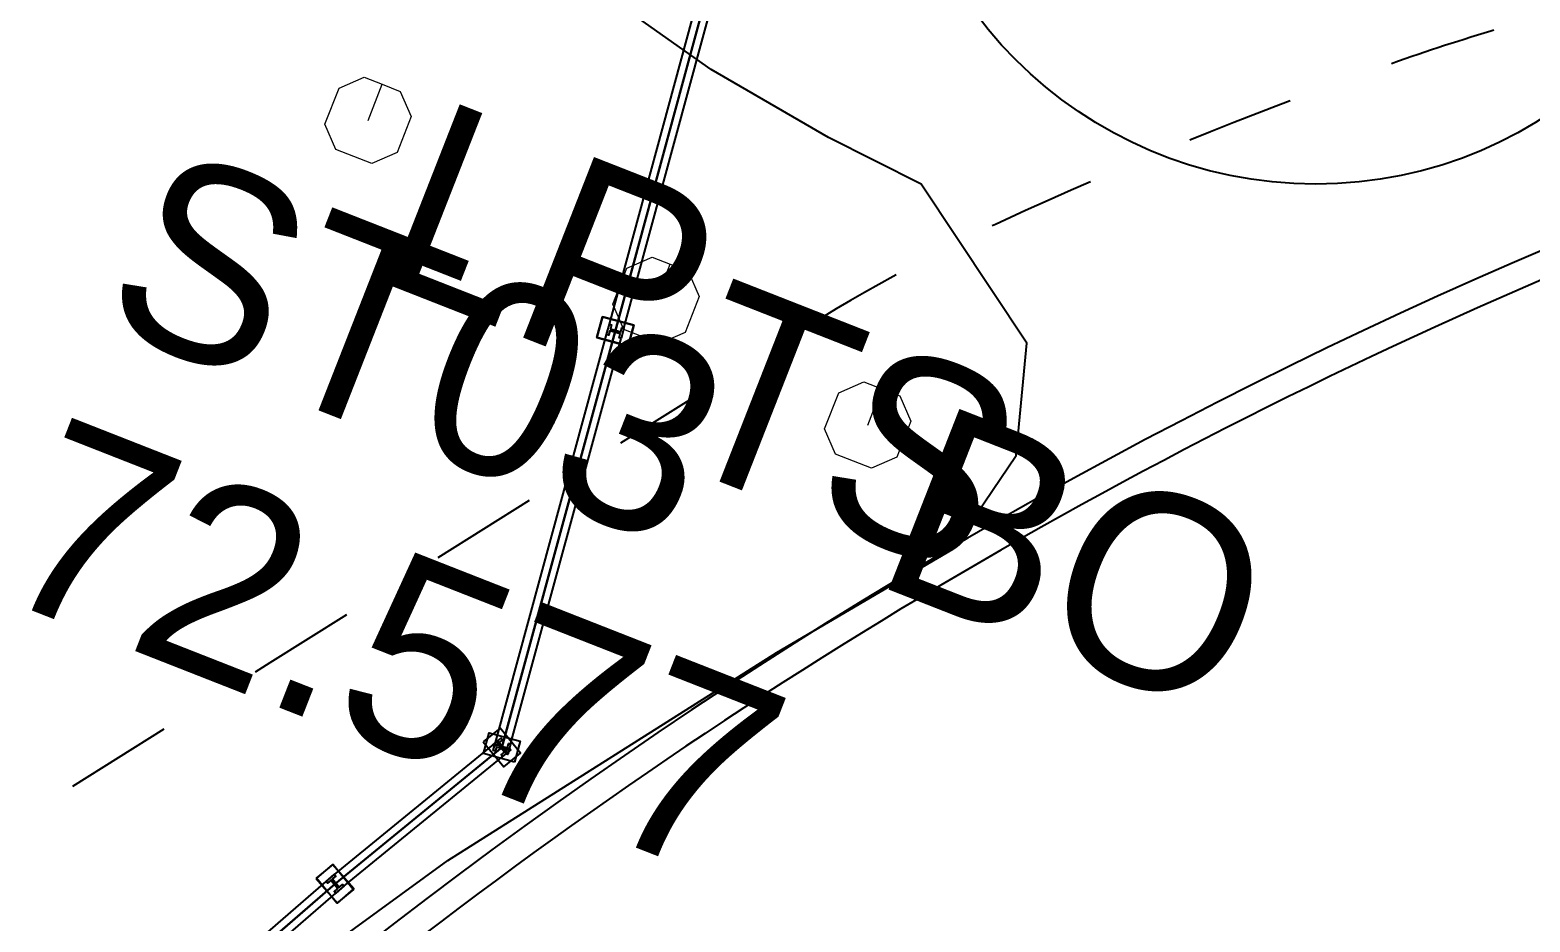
# Model space of a CAD drawing. Extents: x 421500 to 422711, y 436000 to 437000.
# Drawn here: x 421953.15 to 421960.11, y 436506.14 to 436510.28 of the extents above; entities that cross this region are included whole.
import ezdxf
from ezdxf.enums import TextEntityAlignment as Align

# ---------------------------------------------------------------- set-up
doc = ezdxf.new("R2010")
doc.units = 0
doc.linetypes.add('1004', pattern=[6, 4, -2])
doc.linetypes.add('XREF UTC_716709_AJB_1b$0$BLIP', pattern=[1, 0.5, -0.5])
doc.layers.get('0').update_dxf_attribs({"color": 210})
for name, color, linetype in [('00-Island Refs', 2, 'Continuous'), ('716709-ExBase$0$XC-LCCCarriageway', 251, 'Continuous'), ('Lines', 1, 'Continuous'), ('Pr-Kerb', 2, 'Continuous'), ('Pr-KerbEdge', 8, 'Continuous'), ('Pr-PGR', 7, 'Continuous'), ('Pr-PGR-Panels', 4, 'Continuous'), ('XREF UTC_716709_AJB_1b$0$du-SLDUCT-F1', 30, 'XREF UTC_716709_AJB_1b$0$BLIP')]:
    doc.layers.add(name, color=color, linetype=linetype)
doc.layers.add('716709-ExBase$0$LCCPoint Features', color=8, linetype='Continuous', lineweight=0)
doc.layers.add('716709-ExBase$0$LCCSurvey Stations', color=4, linetype='Continuous', lineweight=0)
doc.styles.add('716709-ExBase$0$Style-WORKING', font='WORKING.shx')

# ---------------------------------------------------------------- blocks, each defined once
blk = doc.blocks.new('plan-pgr-2')
for p, q in [((0, 0), (2, 0)), ((1.975, 0.035), (0.025, 0.035)), ((1.975, -0.035), (0.025, -0.035))]:
    blk.add_line(p, q)
for points in [[(0.05, -0.075), (0.05, 0.075), (-0.05, 0.075), (-0.05, -0.075)], [(2.05, 0.075), (2.05, -0.075), (1.95, -0.075), (1.95, 0.075)]]:
    blk.add_lwpolyline(points, close=True)
at = {"flags": 128}
for points in [[(-0.025, 0.035), (0.025, 0.035), (0.025, 0.025), (0.005, 0.025), (0.005, -0.025), (0.025, -0.025), (0.025, -0.035), (-0.025, -0.035), (-0.025, -0.025), (-0.005, -0.025), (-0.005, 0.025), (-0.025, 0.025)], [(1.975, 0.035), (2.025, 0.035), (2.025, 0.025), (2.005, 0.025), (2.005, -0.025), (2.025, -0.025), (2.025, -0.035), (1.975, -0.035), (1.975, -0.025), (1.995, -0.025), (1.995, 0.025), (1.975, 0.025)]]:
    blk.add_lwpolyline(points, close=True, dxfattribs=at)
for centre in [(0, 0), (2, 0)]:
    blk.add_circle(centre, 0.0025)
blk = doc.blocks.new('plan-pgr-1')
for p, q in [((1, 0), (0, 0)), ((0.025, 0.035), (1, 0.035)), ((0.025, -0.035), (1, -0.035))]:
    blk.add_line(p, q)
for points in [[(-0.05, -0.075), (-0.05, 0.075), (0.05, 0.075), (0.05, -0.075)], [(0.95, 0.075), (0.95, -0.075), (1.05, -0.075), (1.05, 0.075)]]:
    blk.add_lwpolyline(points, close=True)
at = {"flags": 128}
for points in [[(0.025, -0.035), (-0.025, -0.035), (-0.025, -0.025), (-0.005, -0.025), (-0.005, 0.025), (-0.025, 0.025), (-0.025, 0.035), (0.025, 0.035), (0.025, 0.025), (0.005, 0.025), (0.005, -0.025), (0.025, -0.025)], [(1.025, -0.035), (0.975, -0.035), (0.975, -0.025), (0.995, -0.025), (0.995, 0.025), (0.975, 0.025), (0.975, 0.035), (1.025, 0.035), (1.025, 0.025), (1.005, 0.025), (1.005, -0.025), (1.025, -0.025)]]:
    blk.add_lwpolyline(points, close=True, dxfattribs=at)
for centre in [(0, 0), (1, 0)]:
    blk.add_circle(centre, 0.0025)
blk = doc.blocks.new('716709-ExBase$0$MSL1')
at = {"color": 0, "linetype": 'ByBlock', "lineweight": -2, "flags": 128}
blk.add_lwpolyline([(0, 0), (0, 1), (0.5, 1), (1, 0.5), (1, -0.5), (0.5, -1), (-0.5, -1), (-1, -0.5), (-1, 0.5), (-0.5, 1), (0, 1)], dxfattribs=at)

msp = doc.modelspace()

# ---------------------------------------------------------------- linework, layer by layer
at = {"layer": '00-Island Refs'}
msp.add_circle((421959.1192, 436511.5328), 1.9688, dxfattribs=at)
at = {"layer": '716709-ExBase$0$XC-LCCCarriageway', "flags": 128}
msp.add_lwpolyline([(421957.4358, 436507.8712), (421957.7288, 436508.3048), (421957.7782, 436508.8257), (421957.2885, 436509.563), (421956.8591, 436509.7807), (421956.3136, 436510.0953), (421954.6786, 436511.25), (421952.8799, 436512.6907), (421951.9081, 436513.364), (421951.4404, 436511.2155), (421951.2789, 436510.3563), (421950.8612, 436508.5389), (421950.705, 436507.6361), (421949.4515, 436502.2452), (421949.5763, 436501.8836), (421949.9997, 436502.0006), (421950.5039, 436502.4436), (421951.7583, 436503.6644), (421954.334, 436505.8752), (421955.0911, 436506.4269), (421956.6183, 436507.3914), (421957.4358, 436507.8712)], dxfattribs=at)
msp.add_lwpolyline([(421957.4358, 436507.8712), (421957.7288, 436508.3048), (421957.7782, 436508.8257), (421957.2885, 436509.563), (421956.8591, 436509.7807), (421956.3136, 436510.0953), (421954.6786, 436511.25), (421952.8799, 436512.6907), (421951.9081, 436513.364), (421951.4404, 436511.2155), (421951.2789, 436510.3563), (421950.8612, 436508.5389), (421950.705, 436507.6361), (421949.4515, 436502.2452), (421949.5763, 436501.8836), (421949.9997, 436502.0006), (421950.5039, 436502.4436), (421951.7583, 436503.6644), (421954.334, 436505.8752), (421955.0911, 436506.4269), (421956.6183, 436507.3914), (421957.4358, 436507.8712)], dxfattribs=at)
at = {"layer": 'Lines', "linetype": '1004', "flags": 128}
msp.add_lwpolyline([(421976.7498, 436510.2208, 0.1, 0.1, 0), (421964.3265, 436506.8691, 0.1, 0.1, 0.110469), (421956.3067, 436502.6575, 0, 0, 0)], format="xyseb", dxfattribs=at)
at = {"layer": 'Pr-Kerb', "flags": 128}
msp.add_lwpolyline([(421971.5564, 436512.9454), (421962.1952, 436509.8847, 0.143481), (421950.9481, 436502.1732), (421931.1764, 436477.9599, -0.967018), (421930.453, 436478.5112), (421945.3441, 436499.4718)], format="xyb", dxfattribs=at)
at = {"layer": 'Pr-KerbEdge', "flags": 128}
msp.add_lwpolyline([(421971.5926, 436513.0887), (421962.1564, 436510.0035, 0.124727), (421952.0375, 436503.6004)], format="xyb", dxfattribs=at)
at = {"layer": 'Pr-PGR', "flags": 128}
msp.add_lwpolyline([(421951.6116, 436503.6265), (421953.0561, 436505.0098), (421954.5681, 436506.3189), (421955.3426, 436506.9515), (421955.8688, 436508.8811), (421956.3925, 436510.8113), (421956.9145, 436512.742), (421957.4469, 436514.6698), (421957.973, 436516.5994), (421958.4991, 436518.5289), (421956.5768, 436519.0809), (421954.6545, 436519.6329)], dxfattribs=at)
at = {"layer": 'XREF UTC_716709_AJB_1b$0$du-SLDUCT-F1', "flags": 128}
msp.add_lwpolyline([(421966.7242, 436512.0084, 0.007824), (421964.4288, 436511.5292, 0.013945), (421963.1537, 436511.2045, 0.00201), (421959.9936, 436510.2915, 0.012868), (421959.5045, 436510.1342, 0.02194), (421957.772, 436509.441, 0.033661), (421956.6992, 436508.8664), (421954.2659, 436507.3439), (421951.4314, 436505.5704, 0.074664), (421950.9253, 436505.1371, 0.018728), (421949.2719, 436503.0763), (421947.2398, 436500.3397), (421944.5796, 436496.7571), (421941.3747, 436492.441), (421937.3762, 436487.0562, -0.000986), (421935.0353, 436483.9165, -0.000599), (421931.1634, 436478.7578)], format="xyb", dxfattribs=at)

# ---------------------------------------------------------------- block references
at = {"layer": '716709-ExBase$0$LCCPoint Features', "xscale": 0.18, "yscale": 0.18, "zscale": 0.18, "rotation": 338.5807557840462}
for p in [(421954.7214, 436509.8594), (421954.7214, 436509.8594), (421956.0578, 436509.025), (421956.0578, 436509.025), (421957.0405, 436508.4467), (421957.0405, 436508.4467)]:
    msp.add_blockref('716709-ExBase$0$MSL1', p, dxfattribs=at)
at = {"layer": 'Pr-PGR-Panels'}
for name, p, rotation in [('plan-pgr-2', (421956.3925, 436510.8113), 254.8209262761932), ('plan-pgr-2', (421955.8688, 436508.8811), 254.7460799393659), ('plan-pgr-1', (421954.5681, 436506.3189), 39.24149516148012), ('plan-pgr-2', (421954.5681, 436506.3189), 220.888210911216)]:
    msp.add_blockref(name, p, dxfattribs=dict(at, rotation=rotation))

# ---------------------------------------------------------------- texts
at = {"layer": '716709-ExBase$0$LCCPoint Features', "style": '716709-ExBase$0$Style-WORKING'}
for s, p in [('LP', (421955.055, 436509.9703)), ('LP', (421955.055, 436509.9703)), ('TS', (421956.3913, 436509.1358)), ('TS', (421956.3913, 436509.1358)), ('BO', (421957.374, 436508.5575)), ('BO', (421957.374, 436508.5575))]:
    msp.add_text(s, height=0.9, rotation=338.58076, dxfattribs=at).set_placement(p, align=Align.TOP_LEFT)
at = {"layer": '716709-ExBase$0$LCCSurvey Stations', "style": '716709-ExBase$0$Style-WORKING'}
for s, p in [('ST03', (421953.7828, 436509.7595)), ('ST03', (421953.7828, 436509.7595)), ('72.577', (421953.2898, 436508.5028)), ('72.577', (421953.2898, 436508.5028))]:
    msp.add_text(s, height=0.9, rotation=338.58076, dxfattribs=at).set_placement(p, align=Align.TOP_LEFT)

doc.saveas('drawing.dxf')
